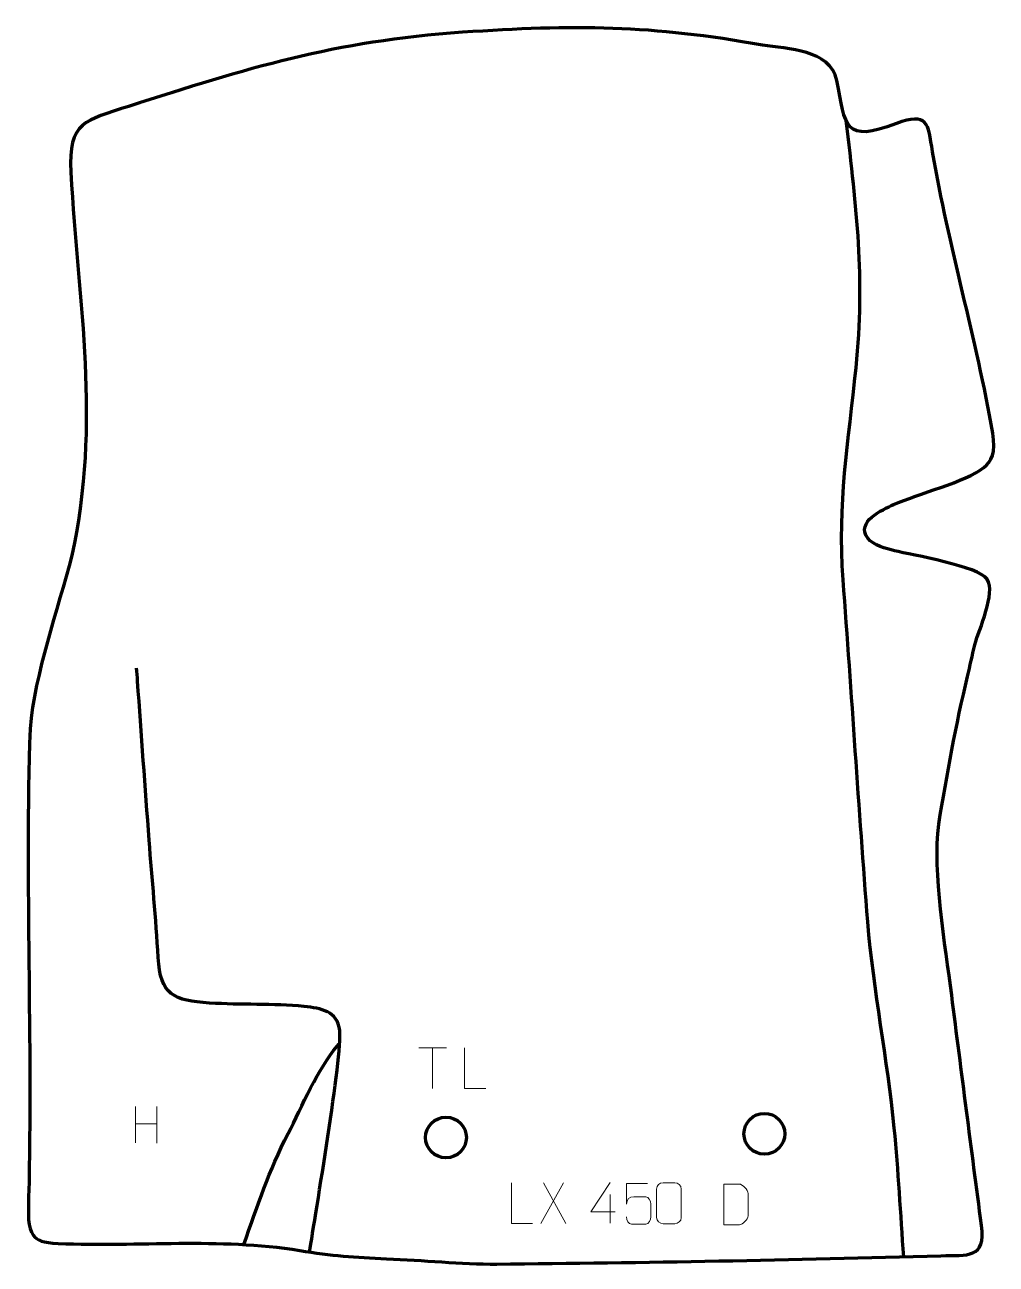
# Model space of a CAD drawing. Header units: millimetres. Extents: x 958 to 1553, y -89 to 669.
import ezdxf

# ---------------------------------------------------------------- set-up
doc = ezdxf.new("R2010")
doc.units = ezdxf.units.MM
doc.header["$MEASUREMENT"] = 0
doc.layers.add('layer 2', color=7, linetype='Continuous')
doc.layers.add('layer 3', color=7, linetype='Continuous')

msp = doc.modelspace()

# ---------------------------------------------------------------- linework, layer by layer
at = {"layer": 'layer 2', "color": 142, "lineweight": 200}
for centre in [(1215.9356, -11.8776), (1410.8014, -9.6285)]:
    msp.add_ellipse(centre, major_axis=(0, 12.5), ratio=1, dxfattribs=at)
at = {"layer": 'layer 2', "color": 142, "lineweight": 158}
for points, knots in [([(1460.7304, 610.4989), (1466.9097, 555.8019), (1472.4276, 514.7018), (1466.7044, 459.0307), (1466.7044, 459.0307), (1461.9904, 413.1771), (1455.3177, 376.0891), (1458.8236, 329.2202), (1458.8236, 329.2202), (1464.0369, 259.5262), (1468.3542, 189.695), (1473.8881, 120.0631), (1473.8881, 120.0631), (1477.4325, 78.0085), (1485.8722, 36.2813), (1490.0714, -6.0317), (1490.0714, -6.0317), (1492.67, -32.2171), (1494.0119, -58.5829), (1495.8723, -84.8433)], [0, 0, 0, 0, 0.16666667, 0.16666667, 0.16666667, 0.16666667, 0.33333333, 0.33333333, 0.33333333, 0.33333333, 0.5, 0.5, 0.5, 0.5, 0.66666667, 0.66666667, 0.66666667, 0.66666667, 1, 1, 1, 1]), ([(1132.5181, -81.9432), (1135.8499, -59.7281), (1152.7479, 38.9503), (1150.9231, 53.6024), (1150.9231, 53.6024), (1149.4414, 65.5001), (1139.5846, 67.1227), (1129.2545, 68.2686), (1129.2545, 68.2686), (1110.0687, 70.1184), (1090.3705, 69.1376), (1071.2818, 70.372), (1071.2818, 70.372), (1049.4815, 71.7816), (1041.0709, 75.3465), (1039.804, 98.2865), (1039.804, 98.2865), (1038.4974, 121.9434), (1036.0859, 146.2976), (1034.2935, 170.0272), (1034.2935, 170.0272), (1031.8463, 202.4247), (1029.546, 234.8333), (1027.2099, 267.2389), (1027.2099, 267.2389), (1027.0152, 269.9353), (1026.8207, 272.6318), (1026.6272, 275.3283)], [0, 0, 0, 0, 0.125, 0.125, 0.125, 0.125, 0.25, 0.25, 0.25, 0.25, 0.375, 0.375, 0.375, 0.375, 0.5, 0.5, 0.5, 0.5, 0.625, 0.625, 0.625, 0.625, 0.75, 0.75, 0.75, 0.75, 1, 1, 1, 1]), ([(1092.1822, -77.39), (1100.8325, -53.073), (1107.4583, -32.7279), (1119.3452, -9.4702), (1119.3452, -9.4702), (1127.694, 6.8649), (1137.7053, 30.5105), (1149.3511, 43.9398), (1149.3511, 43.9398), (1149.3511, 43.9398), (1150.4381, 45.1932), (1150.4381, 45.1932)], [0, 0, 0, 0, 0.25, 0.25, 0.25, 0.25, 0.5, 0.5, 0.5, 0.5, 1, 1, 1, 1])]:
    msp.add_open_spline(points, degree=3, knots=knots, dxfattribs=at)
at = {"layer": 'layer 3', "color": 242, "lineweight": 158}
msp.add_open_spline([(1225.9935, 664.2046), (1293.6139, 668.8154), (1342.5712, 668.6505), (1409.6733, 656.2673), (1409.6733, 656.2673), (1425.165, 654.0528), (1450.9147, 653.8914), (1455.1516, 634.7402), (1455.1516, 634.7402), (1460.556, 606.7243), (1459.403, 596.1654), (1491.5534, 608.4211), (1491.5534, 608.4211), (1510.6763, 615.2957), (1510.9307, 609.1374), (1513.7206, 591.1151), (1513.7206, 591.1151), (1523.5429, 533.1635), (1540.5613, 476.9194), (1550.5477, 419.0756), (1550.5477, 419.0756), (1552.6499, 406.8989), (1549.6292, 401.7749), (1545.0557, 397.9301), (1545.0557, 397.9301), (1534.0285, 389.1657), (1504.6582, 381.9687), (1489.8853, 375.3092), (1489.8853, 375.3092), (1482.9555, 372.1889), (1466.4747, 364.8104), (1474.1083, 354.7648), (1474.1083, 354.7648), (1477.5687, 350.211), (1485.1567, 348.4729), (1490.444, 347.0478), (1490.444, 347.0478), (1500.9972, 344.4707), (1542.204, 337.448), (1547.1093, 329.7326), (1547.1093, 329.7326), (1552.6783, 320.9732), (1542.1157, 299.3523), (1539.6315, 289.4944), (1539.6315, 289.4944), (1538.0182, 283.0924), (1536.6498, 276.6048), (1535.1529, 270.1711), (1535.1529, 270.1711), (1528.041, 240.6706), (1522.4656, 209.8362), (1517.5439, 179.8787), (1517.5439, 179.8787), (1513.769, 149.9043), (1521.528, 105.9841), (1525.4453, 75.1689), (1525.4453, 75.1689), (1531.425, 28.1719), (1537.4945, -18.7441), (1543.7104, -65.7104), (1543.7104, -65.7104), (1546.4364, -86.3085), (1535.1202, -83.7165), (1518.876, -84.1922), (1518.876, -84.1922), (1428.654, -86.8345), (1337.2438, -88.456), (1247.0359, -89.2743), (1247.0359, -89.2743), (1224.9986, -89.3902), (1201.8493, -86.9303), (1179.5925, -86.0279), (1179.5925, -86.0279), (1160.499, -85.2537), (1145.4759, -84.2867), (1126.5268, -80.9437), (1126.5268, -80.9437), (1075.6793, -73.0148), (1029.0146, -78.7544), (978.5332, -76.6497), (978.5332, -76.6497), (969.3681, -76.2676), (965.6953, -74.8243), (963.3131, -71.6496), (963.3131, -71.6496), (959.9021, -67.1039), (960.2762, -59.123), (960.5511, -48.2359), (960.5511, -48.2359), (962.9569, 47.046), (958.1726, 143.1363), (961.4102, 238.1637), (961.4102, 238.1637), (964.3524, 272.8065), (978.221, 310.1849), (986.9615, 344.2156), (986.9615, 344.2156), (1004.7606, 426.3046), (991.0162, 497.025), (986.3404, 578.6288), (986.3404, 578.6288), (984.573, 609.4728), (995.2507, 610.4102), (1021.5964, 618.85), (1021.5964, 618.85), (1094.0194, 642.0506), (1147.6162, 658.8342), (1225.9935, 664.2046)], degree=3, knots=[0, 0, 0, 0, 0.03571429, 0.03571429, 0.03571429, 0.03571429, 0.07142857, 0.07142857, 0.07142857, 0.07142857, 0.10714286, 0.10714286, 0.10714286, 0.10714286, 0.14285714, 0.14285714, 0.14285714, 0.14285714, 0.17857143, 0.17857143, 0.17857143, 0.17857143, 0.21428571, 0.21428571, 0.21428571, 0.21428571, 0.25, 0.25, 0.25, 0.25, 0.28571429, 0.28571429, 0.28571429, 0.28571429, 0.32142857, 0.32142857, 0.32142857, 0.32142857, 0.35714286, 0.35714286, 0.35714286, 0.35714286, 0.39285714, 0.39285714, 0.39285714, 0.39285714, 0.42857143, 0.42857143, 0.42857143, 0.42857143, 0.46428571, 0.46428571, 0.46428571, 0.46428571, 0.5, 0.5, 0.5, 0.5, 0.53571429, 0.53571429, 0.53571429, 0.53571429, 0.57142857, 0.57142857, 0.57142857, 0.57142857, 0.60714286, 0.60714286, 0.60714286, 0.60714286, 0.64285714, 0.64285714, 0.64285714, 0.64285714, 0.67857143, 0.67857143, 0.67857143, 0.67857143, 0.71428571, 0.71428571, 0.71428571, 0.71428571, 0.75, 0.75, 0.75, 0.75, 0.78571429, 0.78571429, 0.78571429, 0.78571429, 0.82142857, 0.82142857, 0.82142857, 0.82142857, 0.85714286, 0.85714286, 0.85714286, 0.85714286, 0.89285714, 0.89285714, 0.89285714, 0.89285714, 0.92857143, 0.92857143, 0.92857143, 0.92857143, 1, 1, 1, 1], dxfattribs=at)
at = {"layer": 'layer 3', "color": 250, "lineweight": 9}
for points in [[(1199.2724, 43.0449), (1199.2724, 43.0449), (1216.2596, 43.0449), (1216.2596, 43.0449)], [(1207.7662, 18.1149), (1207.7662, 18.1149), (1207.7662, 43.0684), (1207.7662, 43.0684)], [(1025.9492, 7.0354), (1025.9492, 7.0354), (1025.9492, -15.1573), (1025.9492, -15.1573)], [(1039.0649, 7.0354), (1039.0649, 7.0354), (1039.0649, -15.3149), (1039.0649, -15.3149)], [(1025.9667, -3.607), (1025.9667, -3.607), (1039.0649, -3.607), (1039.0649, -3.607)], [(1287.8286, -39.6252), (1287.8286, -39.6252), (1274.088, -64.521), (1274.088, -64.521)], [(1275.5426, -39.6252), (1275.5426, -39.6252), (1289.2832, -64.5787), (1289.2832, -64.5787)], [(1316.4486, -46.6743), (1316.4486, -46.6743), (1316.4486, -64.339), (1316.4486, -64.339)]]:
    msp.add_open_spline(points, degree=3, dxfattribs=at)
for points, knots in [([(1240.262, 18.1148), (1240.262, 18.1148), (1227.3129, 18.1148), (1227.3129, 18.1148), (1227.3129, 18.1148), (1227.3129, 18.1148), (1227.3129, 43.0684), (1227.3129, 43.0684)], [0, 0, 0, 0, 0.33333333, 0.33333333, 0.33333333, 0.33333333, 1, 1, 1, 1]), ([(1268.8874, -64.5788), (1268.8874, -64.5788), (1255.9383, -64.5788), (1255.9383, -64.5788), (1255.9383, -64.5788), (1255.9383, -64.5788), (1255.9383, -39.6252), (1255.9383, -39.6252)], [0, 0, 0, 0, 0.33333333, 0.33333333, 0.33333333, 0.33333333, 1, 1, 1, 1]), ([(1319.3927, -57.4354), (1319.3927, -57.4354), (1304.571, -57.4354), (1304.571, -57.4354), (1304.571, -57.4354), (1304.571, -57.4354), (1316.4486, -39.3649), (1316.4486, -39.3649)], [0, 0, 0, 0, 0.33333333, 0.33333333, 0.33333333, 0.33333333, 1, 1, 1, 1]), ([(1339.2879, -39.9497), (1339.2879, -39.9497), (1326.4362, -39.9497), (1326.4362, -39.9497), (1326.4362, -39.9497), (1326.4365, -44.1803), (1326.4365, -48.4112), (1326.4362, -52.6424), (1326.4362, -52.6424), (1326.4359, -49.3323), (1328.0669, -48.2605), (1330.8789, -48.2), (1330.8789, -48.2), (1333.3185, -48.1997), (1335.758, -48.1997), (1338.1972, -48.2), (1338.1972, -48.2), (1339.847, -48.1932), (1341.3219, -50.5737), (1341.3504, -52.6424), (1341.3504, -52.6424), (1341.3501, -55.2297), (1341.3501, -57.8173), (1341.3504, -60.405), (1341.3504, -60.405), (1341.3966, -62.3644), (1339.8972, -64.8007), (1338.2713, -64.8592), (1338.2713, -64.8592), (1336.3148, -64.8589), (1331.4198, -64.8589), (1329.4628, -64.8592), (1329.4628, -64.8592), (1327.6173, -64.868), (1326.5102, -62.9032), (1326.4894, -60.3521)], [0, 0, 0, 0, 0.1, 0.1, 0.1, 0.1, 0.2, 0.2, 0.2, 0.2, 0.3, 0.3, 0.3, 0.3, 0.4, 0.4, 0.4, 0.4, 0.5, 0.5, 0.5, 0.5, 0.6, 0.6, 0.6, 0.6, 0.7, 0.7, 0.7, 0.7, 0.8, 0.8, 0.8, 0.8, 1, 1, 1, 1]), ([(1348.8322, -39.6027), (1351.1983, -39.6027), (1353.5648, -39.6027), (1355.9313, -39.6027), (1355.9313, -39.6027), (1357.9118, -39.5671), (1359.9378, -41.0614), (1359.9649, -43.5035), (1359.9649, -43.5035), (1359.9645, -49.2609), (1359.9645, -55.0187), (1359.9649, -60.7769), (1359.9649, -60.7769), (1359.8228, -63.1045), (1358.1164, -64.5868), (1355.9313, -64.5976), (1355.9313, -64.5976), (1353.5589, -64.5972), (1351.1865, -64.5972), (1348.8145, -64.5976), (1348.8145, -64.5976), (1346.856, -64.7032), (1344.8496, -62.8153), (1344.861, -60.7943), (1344.861, -60.7943), (1344.8614, -55.0137), (1344.8614, -49.2334), (1344.861, -43.4536), (1344.861, -43.4536), (1344.8653, -41.3116), (1346.6424, -39.5891), (1348.8322, -39.6027)], [0, 0, 0, 0, 0.11111111, 0.11111111, 0.11111111, 0.11111111, 0.22222222, 0.22222222, 0.22222222, 0.22222222, 0.33333333, 0.33333333, 0.33333333, 0.33333333, 0.44444444, 0.44444444, 0.44444444, 0.44444444, 0.55555556, 0.55555556, 0.55555556, 0.55555556, 0.66666667, 0.66666667, 0.66666667, 0.66666667, 0.77777778, 0.77777778, 0.77777778, 0.77777778, 1, 1, 1, 1]), ([(1385.9485, -65.2614), (1388.2803, -65.261), (1393.2305, -65.285), (1395.562, -65.2853), (1395.562, -65.2853), (1397.487, -65.3907), (1400.8056, -61.8491), (1400.7944, -59.8318), (1400.7944, -59.8318), (1400.794, -54.0617), (1400.794, -51.892), (1400.7944, -46.1227), (1400.7944, -46.1227), (1400.7901, -43.9846), (1397.4156, -40.3245), (1395.2632, -40.338), (1395.2632, -40.338), (1392.9375, -40.338), (1388.2132, -40.338), (1385.8871, -40.338), (1385.8871, -40.338), (1385.8875, -46.0849), (1385.9488, -59.5141), (1385.9485, -65.2614)], [0, 0, 0, 0, 0.14285714, 0.14285714, 0.14285714, 0.14285714, 0.28571429, 0.28571429, 0.28571429, 0.28571429, 0.42857143, 0.42857143, 0.42857143, 0.42857143, 0.57142857, 0.57142857, 0.57142857, 0.57142857, 0.71428571, 0.71428571, 0.71428571, 0.71428571, 1, 1, 1, 1])]:
    msp.add_open_spline(points, degree=3, knots=knots, dxfattribs=at)

doc.saveas('drawing.dxf')
